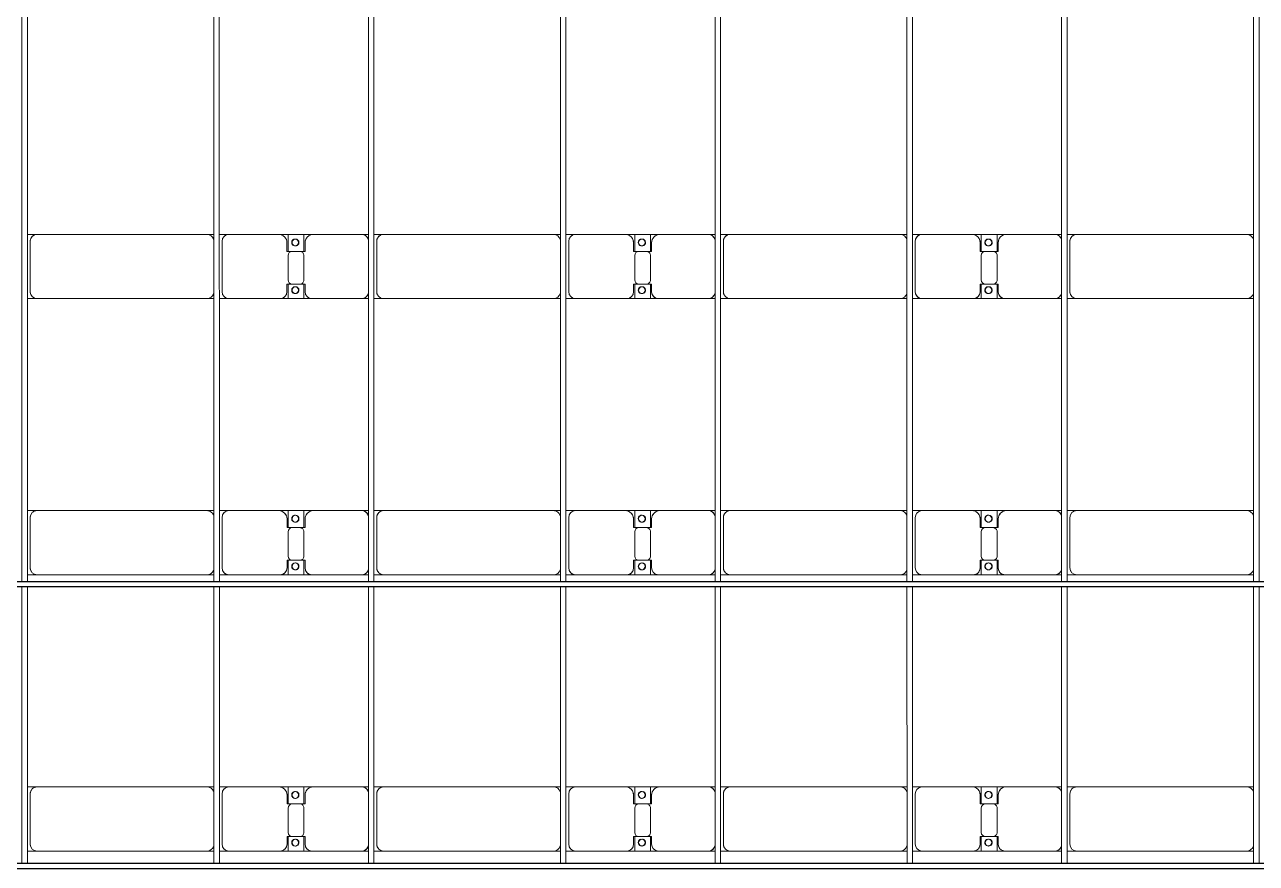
# Model space of a CAD drawing. Header units: millimetres. Extents: x -248177 to 167033, y 156986 to 268923.
# Drawn here: x -209023 to -200103, y 208419 to 214489 of the extents above; entities that cross this region are included whole.
import ezdxf

# ---------------------------------------------------------------- set-up
doc = ezdxf.new("R2010")
doc.units = ezdxf.units.MM
for name, color, linetype, lineweight in [('A-DETL-MBND', 5, 'Continuous', 9), ('A-GENM', 13, 'Continuous', 9), ('S-BEAM', 12, 'Continuous', 9)]:
    doc.layers.add(name, color=color, linetype=linetype, lineweight=lineweight)

# ---------------------------------------------------------------- blocks, each defined once
blk = doc.blocks.new('Dai phao do pin - DẢI PHAO ĐỠ PIN-V24-BỐ TRÍ KHUNG KẾT CẤU BÈ PIN 02')
at = {"layer": 'A-DETL-MBND', "color": 8}
for p, q in [((29429.7, 241.6), (29499.7, 241.6)), ((29429.7, 241.6), (29499.7, 241.6)), ((29449.7, 191.6), (29449.7, -173.4)), ((30730.3, 241.6), (29499.7, 241.6)), ((30730.3, 241.6), (30779.7, 241.6)), ((30730.3, 241.6), (30779.7, 241.6)), ((30819.7, 241.6), (30889.7, 241.6)), ((30819.7, 241.6), (30889.7, 241.6)), ((30839.7, 191.6), (30839.7, -173.4)), ((31249.7, 241.6), (30889.7, 241.6)), ((31249.7, 241.6), (31432.2, 241.6)), ((31432.2, 241.6), (31249.7, 241.6)), ((31309.7, 118.2), (31309.7, 181.6)), ((31317.8, 241.6), (31500.3, 241.6)), ((31317.8, 116.2), (31317.8, 241.6)), ((31500.3, 241.6), (31317.8, 241.6)), ((31432.2, 241.6), (31432.2, 116.2)), ((31440.3, 181.6), (31440.3, 118.2)), ((31850.3, 241.6), (31500.3, 241.6)), ((31850.3, 241.6), (31899.7, 241.6)), ((31850.3, 241.6), (31899.7, 241.6)), ((31939.7, 241.6), (32009.7, 241.6)), ((31939.7, 241.6), (32009.7, 241.6)), ((31959.7, 191.6), (31959.7, -173.4)), ((33240.3, 241.6), (32009.7, 241.6)), ((33240.3, 241.6), (33289.7, 241.6)), ((33240.3, 241.6), (33289.7, 241.6)), ((33329.7, 241.6), (33399.7, 241.6)), ((33329.7, 241.6), (33399.7, 241.6)), ((33349.7, 191.6), (33349.7, -173.4)), ((33759.7, 241.6), (33399.7, 241.6)), ((33759.7, 241.6), (33942.2, 241.6)), ((33942.2, 241.6), (33759.7, 241.6)), ((33819.7, 118.2), (33819.7, 181.6)), ((33827.8, 241.6), (34010.3, 241.6)), ((33827.8, 116.2), (33827.8, 241.6)), ((34010.3, 241.6), (33827.8, 241.6)), ((33942.2, 241.6), (33942.2, 116.2)), ((33950.3, 181.6), (33950.3, 118.2)), ((34360.3, 241.6), (34010.3, 241.6)), ((34360.3, 241.6), (34409.7, 241.6)), ((34360.3, 241.6), (34409.7, 241.6)), ((34449.7, 241.6), (34519.7, 241.6)), ((34449.7, 241.6), (34519.7, 241.6)), ((34469.7, 191.6), (34469.7, -173.4)), ((35750.3, 241.6), (34519.7, 241.6)), ((35750.3, 241.6), (35799.7, 241.6)), ((35750.3, 241.6), (35799.7, 241.6)), ((35839.7, 241.6), (35909.7, 241.6)), ((35839.7, 241.6), (35909.7, 241.6)), ((35859.7, 191.6), (35859.7, -173.4)), ((36269.7, 241.6), (35909.7, 241.6)), ((36269.7, 241.6), (36452.2, 241.6)), ((36452.2, 241.6), (36269.7, 241.6)), ((36329.7, 118.2), (36329.7, 181.6)), ((36337.8, 241.6), (36520.3, 241.6)), ((36337.8, 116.2), (36337.8, 241.6)), ((36520.3, 241.6), (36337.8, 241.6)), ((36452.2, 241.6), (36452.2, 116.2)), ((36460.3, 181.6), (36460.3, 118.2)), ((36870.3, 241.6), (36520.3, 241.6)), ((36870.3, 241.6), (36919.7, 241.6)), ((36870.3, 241.6), (36919.7, 241.6)), ((36959.7, 241.6), (37029.7, 241.6)), ((36959.7, 241.6), (37029.7, 241.6)), ((36979.7, 191.6), (36979.7, -173.4)), ((38260.3, 241.6), (37029.7, 241.6)), ((38260.3, 241.6), (38309.7, 241.6)), ((38260.3, 241.6), (38309.7, 241.6)), ((31402.2, 118.2), (31309.7, 118.2)), ((31440.3, 118.2), (31347.8, 118.2)), ((33912.2, 118.2), (33819.7, 118.2)), ((33950.3, 118.2), (33857.8, 118.2)), ((36422.2, 118.2), (36329.7, 118.2)), ((36460.3, 118.2), (36367.8, 118.2)), ((31317.8, 88.2), (31317.8, -88.2)), ((31432.2, -88.2), (31432.2, 88.2)), ((33827.8, 88.2), (33827.8, -88.2)), ((33942.2, -88.2), (33942.2, 88.2)), ((36337.8, 88.2), (36337.8, -88.2)), ((36452.2, -88.2), (36452.2, 88.2)), ((31309.7, -173.4), (31309.7, -118.2)), ((31309.7, -118.2), (31402.2, -118.2)), ((31317.8, -223.4), (31317.8, -116.2)), ((31347.8, -118.2), (31440.3, -118.2)), ((31432.2, -116.2), (31432.2, -223.4)), ((31440.3, -118.2), (31440.3, -173.4)), ((33819.7, -173.4), (33819.7, -118.2)), ((33819.7, -118.2), (33912.2, -118.2)), ((33827.8, -223.4), (33827.8, -116.2)), ((33857.8, -118.2), (33950.3, -118.2)), ((33942.2, -116.2), (33942.2, -223.4)), ((33950.3, -118.2), (33950.3, -173.4)), ((36329.7, -173.4), (36329.7, -118.2)), ((36329.7, -118.2), (36422.2, -118.2)), ((36337.8, -223.4), (36337.8, -116.2)), ((36367.8, -118.2), (36460.3, -118.2)), ((36452.2, -116.2), (36452.2, -223.4)), ((36460.3, -118.2), (36460.3, -173.4)), ((29499.7, -223.4), (29429.7, -223.4)), ((29499.7, -223.4), (29429.7, -223.4)), ((29499.7, -223.4), (30730.3, -223.4)), ((30779.7, -223.4), (30730.3, -223.4)), ((30779.7, -223.4), (30730.3, -223.4)), ((30889.7, -223.4), (30819.7, -223.4)), ((30889.7, -223.4), (30819.7, -223.4)), ((30889.7, -223.4), (31259.7, -223.4)), ((31432.2, -223.4), (31259.7, -223.4)), ((31259.7, -223.4), (31432.2, -223.4)), ((31490.3, -223.4), (31317.8, -223.4)), ((31317.8, -223.4), (31490.3, -223.4)), ((31490.3, -223.4), (31850.3, -223.4)), ((31899.7, -223.4), (31850.3, -223.4)), ((31899.7, -223.4), (31850.3, -223.4)), ((32009.7, -223.4), (31939.7, -223.4)), ((32009.7, -223.4), (31939.7, -223.4)), ((32009.7, -223.4), (33240.3, -223.4)), ((33289.7, -223.4), (33240.3, -223.4)), ((33289.7, -223.4), (33240.3, -223.4)), ((33399.7, -223.4), (33329.7, -223.4)), ((33399.7, -223.4), (33329.7, -223.4)), ((33399.7, -223.4), (33769.7, -223.4)), ((33942.2, -223.4), (33769.7, -223.4)), ((33769.7, -223.4), (33942.2, -223.4)), ((34000.3, -223.4), (33827.8, -223.4)), ((33827.8, -223.4), (34000.3, -223.4)), ((34000.3, -223.4), (34360.3, -223.4)), ((34409.7, -223.4), (34360.3, -223.4)), ((34409.7, -223.4), (34360.3, -223.4)), ((34519.7, -223.4), (34449.7, -223.4)), ((34519.7, -223.4), (34449.7, -223.4)), ((34519.7, -223.4), (35750.3, -223.4)), ((35799.7, -223.4), (35750.3, -223.4)), ((35799.7, -223.4), (35750.3, -223.4)), ((35909.7, -223.4), (35839.7, -223.4)), ((35909.7, -223.4), (35839.7, -223.4)), ((35909.7, -223.4), (36279.7, -223.4)), ((36452.2, -223.4), (36279.7, -223.4)), ((36279.7, -223.4), (36452.2, -223.4)), ((36510.3, -223.4), (36337.8, -223.4)), ((36337.8, -223.4), (36510.3, -223.4)), ((36510.3, -223.4), (36870.3, -223.4)), ((36919.7, -223.4), (36870.3, -223.4)), ((36919.7, -223.4), (36870.3, -223.4)), ((37029.7, -223.4), (36959.7, -223.4)), ((37029.7, -223.4), (36959.7, -223.4)), ((37029.7, -223.4), (38260.3, -223.4)), ((38309.7, -223.4), (38260.3, -223.4)), ((38309.7, -223.4), (38260.3, -223.4))]:
    blk.add_line(p, q, dxfattribs=at)
for centre, radius, start, end in [((29499.7, 191.6), 50, 90, 180), ((29499.7, 191.6), 50, 150, 180), ((29499.7, 191.6), 50, 105, 135), ((30730.3, 191.6), 50, 15, 90), ((30730.3, 191.6), 50, 60, 90), ((30730.3, 191.6), 50, 15, 30), ((30889.7, 191.6), 50, 90, 180), ((30889.7, 191.6), 50, 105, 180), ((31249.7, 181.6), 60, 0, 90), ((31249.7, 181.6), 60, 0, 60), ((31368.6, 183.2), 25, 360, 180), ((31368.6, 183.2), 25, 180, 360), ((31368.6, 183.2), 25, 360, 165), ((31371.4, 183.2), 25, 360, 180), ((31371.4, 183.2), 25, 90, 180), ((31371.4, 183.2), 25, 180, 0), ((31371.4, 183.2), 25, 180, 300), ((31368.6, 183.2), 25, 210, 360), ((31371.4, 183.2), 25, 15, 75), ((31500.3, 181.6), 60, 90, 180), ((31500.3, 181.6), 60, 120, 180), ((31850.3, 191.6), 50, 15, 90), ((31850.3, 191.6), 50, 15, 75), ((32009.7, 191.6), 50, 90, 180), ((32009.7, 191.6), 50, 150, 180), ((32009.7, 191.6), 50, 105, 135), ((33240.3, 191.6), 50, 15, 90), ((33240.3, 191.6), 50, 60, 90), ((33240.3, 191.6), 50, 15, 30), ((33399.7, 191.6), 50, 90, 180), ((33399.7, 191.6), 50, 105, 180), ((33759.7, 181.6), 60, 360, 90), ((33759.7, 181.6), 60, 360, 60), ((33878.6, 183.2), 25, 360, 180), ((33878.6, 183.2), 25, 180, 0), ((33878.6, 183.2), 25, 360, 165), ((33881.4, 183.2), 25, 0, 180), ((33881.4, 183.2), 25, 90, 180), ((33881.4, 183.2), 25, 180, 0), ((33881.4, 183.2), 25, 180, 300), ((33878.6, 183.2), 25, 210, 0), ((33881.4, 183.2), 25, 15, 75), ((34010.3, 181.6), 60, 90, 180), ((34010.3, 181.6), 60, 120, 180), ((34360.3, 191.6), 50, 15, 90), ((34360.3, 191.6), 50, 15, 75), ((34519.7, 191.6), 50, 90, 180), ((34519.7, 191.6), 50, 150, 180), ((34519.7, 191.6), 50, 105, 135), ((35750.3, 191.6), 50, 15, 90), ((35750.3, 191.6), 50, 60, 90), ((35750.3, 191.6), 50, 15, 30), ((35909.7, 191.6), 50, 90, 180), ((35909.7, 191.6), 50, 105, 180), ((36269.7, 181.6), 60, 360, 90), ((36269.7, 181.6), 60, 360, 60), ((36388.6, 183.2), 25, 0, 180), ((36388.6, 183.2), 25, 180, 0), ((36388.6, 183.2), 25, 0, 165), ((36391.4, 183.2), 25, 0, 180), ((36391.4, 183.2), 25, 90, 180), ((36391.4, 183.2), 25, 180, 0), ((36391.4, 183.2), 25, 180, 300), ((36388.6, 183.2), 25, 210, 0), ((36391.4, 183.2), 25, 15, 75), ((36520.3, 181.6), 60, 90, 180), ((36520.3, 181.6), 60, 120, 180), ((36870.3, 191.6), 50, 15, 90), ((36870.3, 191.6), 50, 15, 75), ((37029.7, 191.6), 50, 90, 180), ((37029.7, 191.6), 50, 150, 180), ((37029.7, 191.6), 50, 105, 135), ((38260.3, 191.6), 50, 15, 90), ((38260.3, 191.6), 50, 60, 90), ((38260.3, 191.6), 50, 15, 30), ((31347.8, 88.2), 30, 90, 180), ((31371.4, 183.2), 25, 330, 345), ((31402.2, 88.2), 30, 0, 90), ((33857.8, 88.2), 30, 90, 180), ((33881.4, 183.2), 25, 330, 345), ((33912.2, 88.2), 30, 0, 90), ((36367.8, 88.2), 30, 90, 180), ((36391.4, 183.2), 25, 330, 345), ((36422.2, 88.2), 30, 0, 90), ((31347.8, -88.2), 30, 180, 270), ((31402.2, -88.2), 30, 270, 0), ((33857.8, -88.2), 30, 180, 270), ((33912.2, -88.2), 30, 270, 0), ((36367.8, -88.2), 30, 180, 270), ((36422.2, -88.2), 30, 270, 0), ((29499.7, -173.4), 50, 180, 270), ((29499.7, -173.4), 50, 180, 210), ((30889.7, -173.4), 50, 180, 270), ((30889.7, -173.4), 50, 180, 255), ((31259.7, -173.4), 50, 270, 360), ((31259.7, -173.4), 50, 285, 360), ((31368.6, -161.8), 25, 360, 180), ((31368.6, -161.8), 25, 180, 360), ((31368.6, -161.8), 25, 105, 165), ((31368.6, -161.8), 25, 195, 360), ((31371.4, -161.8), 25, 0, 180), ((31371.4, -161.8), 25, 105, 180), ((31371.4, -161.8), 25, 180, 0), ((31371.4, -161.8), 25, 180, 270), ((31368.6, -161.8), 25, 360, 75), ((31371.4, -161.8), 25, 15, 75), ((31371.4, -161.8), 25, 285, 345), ((31490.3, -173.4), 50, 180, 270), ((31490.3, -173.4), 50, 180, 255), ((32009.7, -173.4), 50, 180, 270), ((32009.7, -173.4), 50, 180, 210), ((33399.7, -173.4), 50, 180, 270), ((33399.7, -173.4), 50, 180, 255), ((33769.7, -173.4), 50, 270, 360), ((33769.7, -173.4), 50, 285, 360), ((33878.6, -161.8), 25, 360, 180), ((33878.6, -161.8), 25, 180, 0), ((33878.6, -161.8), 25, 105, 165), ((33878.6, -161.8), 25, 195, 360), ((33881.4, -161.8), 25, 0, 180), ((33881.4, -161.8), 25, 105, 180), ((33881.4, -161.8), 25, 180, 0), ((33881.4, -161.8), 25, 180, 270), ((33878.6, -161.8), 25, 360, 75), ((33881.4, -161.8), 25, 15, 75), ((33881.4, -161.8), 25, 285, 345), ((34000.3, -173.4), 50, 180, 270), ((34000.3, -173.4), 50, 180, 255), ((34519.7, -173.4), 50, 180, 270), ((34519.7, -173.4), 50, 180, 210), ((35909.7, -173.4), 50, 180, 270), ((35909.7, -173.4), 50, 180, 255), ((36279.7, -173.4), 50, 270, 360), ((36279.7, -173.4), 50, 285, 360), ((36388.6, -161.8), 25, 360, 180), ((36388.6, -161.8), 25, 180, 0), ((36388.6, -161.8), 25, 105, 165), ((36388.6, -161.8), 25, 195, 0), ((36391.4, -161.8), 25, 0, 180), ((36391.4, -161.8), 25, 105, 180), ((36391.4, -161.8), 25, 180, 0), ((36391.4, -161.8), 25, 180, 270), ((36388.6, -161.8), 25, 360, 75), ((36391.4, -161.8), 25, 15, 75), ((36391.4, -161.8), 25, 285, 345), ((36510.3, -173.4), 50, 180, 270), ((36510.3, -173.4), 50, 180, 255), ((37029.7, -173.4), 50, 180, 270), ((37029.7, -173.4), 50, 180, 210), ((29499.7, -173.4), 50, 240, 270), ((30730.3, -173.4), 50, 270, 345), ((30730.3, -173.4), 50, 285, 300), ((30730.3, -173.4), 50, 330, 345), ((31850.3, -173.4), 50, 270, 345), ((31850.3, -173.4), 50, 285, 345), ((32009.7, -173.4), 50, 240, 270), ((33240.3, -173.4), 50, 270, 345), ((33240.3, -173.4), 50, 285, 300), ((33240.3, -173.4), 50, 330, 345), ((34360.3, -173.4), 50, 270, 345), ((34360.3, -173.4), 50, 285, 345), ((34519.7, -173.4), 50, 240, 270), ((35750.3, -173.4), 50, 270, 345), ((35750.3, -173.4), 50, 285, 300), ((35750.3, -173.4), 50, 330, 345), ((36870.3, -173.4), 50, 270, 345), ((36870.3, -173.4), 50, 285, 345), ((37029.7, -173.4), 50, 240, 270), ((38260.3, -173.4), 50, 270, 345), ((38260.3, -173.4), 50, 285, 300), ((38260.3, -173.4), 50, 330, 345)]:
    blk.add_arc(centre, radius, start, end, dxfattribs=at)
blk = doc.blocks.new('Dai phao do pin - DẢI PHAO ĐỠ PIN-V25-BỐ TRÍ KHUNG KẾT CẤU BÈ PIN 02')
at = {"layer": 'A-DETL-MBND', "color": 8}
for p, q in [((29429.7, 241.6), (29499.7, 241.6)), ((29429.7, 241.6), (29499.7, 241.6)), ((29449.7, 191.6), (29449.7, -173.4)), ((30730.3, 241.6), (29499.7, 241.6)), ((30730.3, 241.6), (30779.7, 241.6)), ((30730.3, 241.6), (30779.7, 241.6)), ((30819.7, 241.6), (30889.7, 241.6)), ((30819.7, 241.6), (30889.7, 241.6)), ((30839.7, 191.6), (30839.7, -173.4)), ((31249.7, 241.6), (30889.7, 241.6)), ((31249.7, 241.6), (31432.2, 241.6)), ((31432.2, 241.6), (31249.7, 241.6)), ((31309.7, 118.2), (31309.7, 181.6)), ((31317.8, 241.6), (31500.3, 241.6)), ((31317.8, 116.2), (31317.8, 241.6)), ((31500.3, 241.6), (31317.8, 241.6)), ((31432.2, 241.6), (31432.2, 116.2)), ((31440.3, 181.6), (31440.3, 118.2)), ((31850.3, 241.6), (31500.3, 241.6)), ((31850.3, 241.6), (31899.7, 241.6)), ((31850.3, 241.6), (31899.7, 241.6)), ((31939.7, 241.6), (32009.7, 241.6)), ((31939.7, 241.6), (32009.7, 241.6)), ((31959.7, 191.6), (31959.7, -173.4)), ((33240.3, 241.6), (32009.7, 241.6)), ((33240.3, 241.6), (33289.7, 241.6)), ((33240.3, 241.6), (33289.7, 241.6)), ((33329.7, 241.6), (33399.7, 241.6)), ((33329.7, 241.6), (33399.7, 241.6)), ((33349.7, 191.6), (33349.7, -173.4)), ((33759.7, 241.6), (33399.7, 241.6)), ((33759.7, 241.6), (33942.2, 241.6)), ((33942.2, 241.6), (33759.7, 241.6)), ((33819.7, 118.2), (33819.7, 181.6)), ((33827.8, 241.6), (34010.3, 241.6)), ((33827.8, 116.2), (33827.8, 241.6)), ((34010.3, 241.6), (33827.8, 241.6)), ((33942.2, 241.6), (33942.2, 116.2)), ((33950.3, 181.6), (33950.3, 118.2)), ((34360.3, 241.6), (34010.3, 241.6)), ((34360.3, 241.6), (34409.7, 241.6)), ((34360.3, 241.6), (34409.7, 241.6)), ((34449.7, 241.6), (34519.7, 241.6)), ((34449.7, 241.6), (34519.7, 241.6)), ((34469.7, 191.6), (34469.7, -173.4)), ((35750.3, 241.6), (34519.7, 241.6)), ((35750.3, 241.6), (35799.7, 241.6)), ((35750.3, 241.6), (35799.7, 241.6)), ((35839.7, 241.6), (35909.7, 241.6)), ((35839.7, 241.6), (35909.7, 241.6)), ((35859.7, 191.6), (35859.7, -173.4)), ((36269.7, 241.6), (35909.7, 241.6)), ((36269.7, 241.6), (36452.2, 241.6)), ((36452.2, 241.6), (36269.7, 241.6)), ((36329.7, 118.2), (36329.7, 181.6)), ((36337.8, 241.6), (36520.3, 241.6)), ((36337.8, 116.2), (36337.8, 241.6)), ((36520.3, 241.6), (36337.8, 241.6)), ((36452.2, 241.6), (36452.2, 116.2)), ((36460.3, 181.6), (36460.3, 118.2)), ((36870.3, 241.6), (36520.3, 241.6)), ((36870.3, 241.6), (36919.7, 241.6)), ((36870.3, 241.6), (36919.7, 241.6)), ((36959.7, 241.6), (37029.7, 241.6)), ((36959.7, 241.6), (37029.7, 241.6)), ((36979.7, 191.6), (36979.7, -173.4)), ((38260.3, 241.6), (37029.7, 241.6)), ((38260.3, 241.6), (38309.7, 241.6)), ((38260.3, 241.6), (38309.7, 241.6)), ((31402.2, 118.2), (31309.7, 118.2)), ((31440.3, 118.2), (31347.8, 118.2)), ((33912.2, 118.2), (33819.7, 118.2)), ((33950.3, 118.2), (33857.8, 118.2)), ((36422.2, 118.2), (36329.7, 118.2)), ((36460.3, 118.2), (36367.8, 118.2)), ((31317.8, 88.2), (31317.8, -88.2)), ((31432.2, -88.2), (31432.2, 88.2)), ((33827.8, 88.2), (33827.8, -88.2)), ((33942.2, -88.2), (33942.2, 88.2)), ((36337.8, 88.2), (36337.8, -88.2)), ((36452.2, -88.2), (36452.2, 88.2)), ((31309.7, -173.4), (31309.7, -118.2)), ((31309.7, -118.2), (31402.2, -118.2)), ((31317.8, -223.4), (31317.8, -116.2)), ((31347.8, -118.2), (31440.3, -118.2)), ((31432.2, -116.2), (31432.2, -223.4)), ((31440.3, -118.2), (31440.3, -173.4)), ((33819.7, -173.4), (33819.7, -118.2)), ((33819.7, -118.2), (33912.2, -118.2)), ((33827.8, -223.4), (33827.8, -116.2)), ((33857.8, -118.2), (33950.3, -118.2)), ((33942.2, -116.2), (33942.2, -223.4)), ((33950.3, -118.2), (33950.3, -173.4)), ((36329.7, -173.4), (36329.7, -118.2)), ((36329.7, -118.2), (36422.2, -118.2)), ((36337.8, -223.4), (36337.8, -116.2)), ((36367.8, -118.2), (36460.3, -118.2)), ((36452.2, -116.2), (36452.2, -223.4)), ((36460.3, -118.2), (36460.3, -173.4)), ((29499.7, -223.4), (29429.7, -223.4)), ((29499.7, -223.4), (29429.7, -223.4)), ((29499.7, -223.4), (30730.3, -223.4)), ((30779.7, -223.4), (30730.3, -223.4)), ((30779.7, -223.4), (30730.3, -223.4)), ((30889.7, -223.4), (30819.7, -223.4)), ((30889.7, -223.4), (30819.7, -223.4)), ((30889.7, -223.4), (31259.7, -223.4)), ((31432.2, -223.4), (31259.7, -223.4)), ((31259.7, -223.4), (31432.2, -223.4)), ((31490.3, -223.4), (31317.8, -223.4)), ((31317.8, -223.4), (31490.3, -223.4)), ((31490.3, -223.4), (31850.3, -223.4)), ((31899.7, -223.4), (31850.3, -223.4)), ((31899.7, -223.4), (31850.3, -223.4)), ((32009.7, -223.4), (31939.7, -223.4)), ((32009.7, -223.4), (31939.7, -223.4)), ((32009.7, -223.4), (33240.3, -223.4)), ((33289.7, -223.4), (33240.3, -223.4)), ((33289.7, -223.4), (33240.3, -223.4)), ((33399.7, -223.4), (33329.7, -223.4)), ((33399.7, -223.4), (33329.7, -223.4)), ((33399.7, -223.4), (33769.7, -223.4)), ((33942.2, -223.4), (33769.7, -223.4)), ((33769.7, -223.4), (33942.2, -223.4)), ((34000.3, -223.4), (33827.8, -223.4)), ((33827.8, -223.4), (34000.3, -223.4)), ((34000.3, -223.4), (34360.3, -223.4)), ((34409.7, -223.4), (34360.3, -223.4)), ((34409.7, -223.4), (34360.3, -223.4)), ((34519.7, -223.4), (34449.7, -223.4)), ((34519.7, -223.4), (34449.7, -223.4)), ((34519.7, -223.4), (35750.3, -223.4)), ((35799.7, -223.4), (35750.3, -223.4)), ((35799.7, -223.4), (35750.3, -223.4)), ((35909.7, -223.4), (35839.7, -223.4)), ((35909.7, -223.4), (35839.7, -223.4)), ((35909.7, -223.4), (36279.7, -223.4)), ((36452.2, -223.4), (36279.7, -223.4)), ((36279.7, -223.4), (36452.2, -223.4)), ((36510.3, -223.4), (36337.8, -223.4)), ((36337.8, -223.4), (36510.3, -223.4)), ((36510.3, -223.4), (36870.3, -223.4)), ((36919.7, -223.4), (36870.3, -223.4)), ((36919.7, -223.4), (36870.3, -223.4)), ((37029.7, -223.4), (36959.7, -223.4)), ((37029.7, -223.4), (36959.7, -223.4)), ((37029.7, -223.4), (38260.3, -223.4)), ((38309.7, -223.4), (38260.3, -223.4)), ((38309.7, -223.4), (38260.3, -223.4))]:
    blk.add_line(p, q, dxfattribs=at)
for centre, radius, start, end in [((29499.7, 191.6), 50, 90, 180), ((29499.7, 191.6), 50, 150, 180), ((29499.7, 191.6), 50, 105, 135), ((30730.3, 191.6), 50, 15, 90), ((30730.3, 191.6), 50, 60, 90), ((30730.3, 191.6), 50, 15, 30), ((30889.7, 191.6), 50, 90, 180), ((30889.7, 191.6), 50, 105, 180), ((31249.7, 181.6), 60, 0, 90), ((31249.7, 181.6), 60, 0, 60), ((31368.6, 183.2), 25, 360, 180), ((31368.6, 183.2), 25, 180, 360), ((31368.6, 183.2), 25, 360, 165), ((31371.4, 183.2), 25, 360, 180), ((31371.4, 183.2), 25, 90, 180), ((31371.4, 183.2), 25, 180, 0), ((31371.4, 183.2), 25, 180, 300), ((31368.6, 183.2), 25, 210, 360), ((31371.4, 183.2), 25, 15, 75), ((31500.3, 181.6), 60, 90, 180), ((31500.3, 181.6), 60, 120, 180), ((31850.3, 191.6), 50, 15, 90), ((31850.3, 191.6), 50, 15, 75), ((32009.7, 191.6), 50, 90, 180), ((32009.7, 191.6), 50, 150, 180), ((32009.7, 191.6), 50, 105, 135), ((33240.3, 191.6), 50, 15, 90), ((33240.3, 191.6), 50, 60, 90), ((33240.3, 191.6), 50, 15, 30), ((33399.7, 191.6), 50, 90, 180), ((33399.7, 191.6), 50, 105, 180), ((33759.7, 181.6), 60, 360, 90), ((33759.7, 181.6), 60, 360, 60), ((33878.6, 183.2), 25, 360, 180), ((33878.6, 183.2), 25, 180, 0), ((33878.6, 183.2), 25, 360, 165), ((33881.4, 183.2), 25, 0, 180), ((33881.4, 183.2), 25, 90, 180), ((33881.4, 183.2), 25, 180, 0), ((33881.4, 183.2), 25, 180, 300), ((33878.6, 183.2), 25, 210, 0), ((33881.4, 183.2), 25, 15, 75), ((34010.3, 181.6), 60, 90, 180), ((34010.3, 181.6), 60, 120, 180), ((34360.3, 191.6), 50, 15, 90), ((34360.3, 191.6), 50, 15, 75), ((34519.7, 191.6), 50, 90, 180), ((34519.7, 191.6), 50, 150, 180), ((34519.7, 191.6), 50, 105, 135), ((35750.3, 191.6), 50, 15, 90), ((35750.3, 191.6), 50, 60, 90), ((35750.3, 191.6), 50, 15, 30), ((35909.7, 191.6), 50, 90, 180), ((35909.7, 191.6), 50, 105, 180), ((36269.7, 181.6), 60, 360, 90), ((36269.7, 181.6), 60, 360, 60), ((36388.6, 183.2), 25, 0, 180), ((36388.6, 183.2), 25, 180, 0), ((36388.6, 183.2), 25, 0, 165), ((36391.4, 183.2), 25, 0, 180), ((36391.4, 183.2), 25, 90, 180), ((36391.4, 183.2), 25, 180, 0), ((36391.4, 183.2), 25, 180, 300), ((36388.6, 183.2), 25, 210, 0), ((36391.4, 183.2), 25, 15, 75), ((36520.3, 181.6), 60, 90, 180), ((36520.3, 181.6), 60, 120, 180), ((36870.3, 191.6), 50, 15, 90), ((36870.3, 191.6), 50, 15, 75), ((37029.7, 191.6), 50, 90, 180), ((37029.7, 191.6), 50, 150, 180), ((37029.7, 191.6), 50, 105, 135), ((38260.3, 191.6), 50, 15, 90), ((38260.3, 191.6), 50, 60, 90), ((38260.3, 191.6), 50, 15, 30), ((31347.8, 88.2), 30, 90, 180), ((31371.4, 183.2), 25, 330, 345), ((31402.2, 88.2), 30, 0, 90), ((33857.8, 88.2), 30, 90, 180), ((33881.4, 183.2), 25, 330, 345), ((33912.2, 88.2), 30, 0, 90), ((36367.8, 88.2), 30, 90, 180), ((36391.4, 183.2), 25, 330, 345), ((36422.2, 88.2), 30, 0, 90), ((31347.8, -88.2), 30, 180, 270), ((31402.2, -88.2), 30, 270, 0), ((33857.8, -88.2), 30, 180, 270), ((33912.2, -88.2), 30, 270, 0), ((36367.8, -88.2), 30, 180, 270), ((36422.2, -88.2), 30, 270, 0), ((29499.7, -173.4), 50, 180, 270), ((29499.7, -173.4), 50, 180, 210), ((30889.7, -173.4), 50, 180, 270), ((30889.7, -173.4), 50, 180, 255), ((31259.7, -173.4), 50, 270, 360), ((31259.7, -173.4), 50, 285, 360), ((31368.6, -161.8), 25, 360, 180), ((31368.6, -161.8), 25, 180, 360), ((31368.6, -161.8), 25, 105, 165), ((31368.6, -161.8), 25, 195, 360), ((31371.4, -161.8), 25, 0, 180), ((31371.4, -161.8), 25, 105, 180), ((31371.4, -161.8), 25, 180, 0), ((31371.4, -161.8), 25, 180, 270), ((31368.6, -161.8), 25, 360, 75), ((31371.4, -161.8), 25, 15, 75), ((31371.4, -161.8), 25, 285, 345), ((31490.3, -173.4), 50, 180, 270), ((31490.3, -173.4), 50, 180, 255), ((32009.7, -173.4), 50, 180, 270), ((32009.7, -173.4), 50, 180, 210), ((33399.7, -173.4), 50, 180, 270), ((33399.7, -173.4), 50, 180, 255), ((33769.7, -173.4), 50, 270, 360), ((33769.7, -173.4), 50, 285, 360), ((33878.6, -161.8), 25, 360, 180), ((33878.6, -161.8), 25, 180, 0), ((33878.6, -161.8), 25, 105, 165), ((33878.6, -161.8), 25, 195, 360), ((33881.4, -161.8), 25, 0, 180), ((33881.4, -161.8), 25, 105, 180), ((33881.4, -161.8), 25, 180, 0), ((33881.4, -161.8), 25, 180, 270), ((33878.6, -161.8), 25, 360, 75), ((33881.4, -161.8), 25, 15, 75), ((33881.4, -161.8), 25, 285, 345), ((34000.3, -173.4), 50, 180, 270), ((34000.3, -173.4), 50, 180, 255), ((34519.7, -173.4), 50, 180, 270), ((34519.7, -173.4), 50, 180, 210), ((35909.7, -173.4), 50, 180, 270), ((35909.7, -173.4), 50, 180, 255), ((36279.7, -173.4), 50, 270, 360), ((36279.7, -173.4), 50, 285, 360), ((36388.6, -161.8), 25, 360, 180), ((36388.6, -161.8), 25, 180, 0), ((36388.6, -161.8), 25, 105, 165), ((36388.6, -161.8), 25, 195, 0), ((36391.4, -161.8), 25, 0, 180), ((36391.4, -161.8), 25, 105, 180), ((36391.4, -161.8), 25, 180, 0), ((36391.4, -161.8), 25, 180, 270), ((36388.6, -161.8), 25, 360, 75), ((36391.4, -161.8), 25, 15, 75), ((36391.4, -161.8), 25, 285, 345), ((36510.3, -173.4), 50, 180, 270), ((36510.3, -173.4), 50, 180, 255), ((37029.7, -173.4), 50, 180, 270), ((37029.7, -173.4), 50, 180, 210), ((29499.7, -173.4), 50, 240, 270), ((30730.3, -173.4), 50, 270, 345), ((30730.3, -173.4), 50, 285, 300), ((30730.3, -173.4), 50, 330, 345), ((31850.3, -173.4), 50, 270, 345), ((31850.3, -173.4), 50, 285, 345), ((32009.7, -173.4), 50, 240, 270), ((33240.3, -173.4), 50, 270, 345), ((33240.3, -173.4), 50, 285, 300), ((33240.3, -173.4), 50, 330, 345), ((34360.3, -173.4), 50, 270, 345), ((34360.3, -173.4), 50, 285, 345), ((34519.7, -173.4), 50, 240, 270), ((35750.3, -173.4), 50, 270, 345), ((35750.3, -173.4), 50, 285, 300), ((35750.3, -173.4), 50, 330, 345), ((36870.3, -173.4), 50, 270, 345), ((36870.3, -173.4), 50, 285, 345), ((37029.7, -173.4), 50, 240, 270), ((38260.3, -173.4), 50, 270, 345), ((38260.3, -173.4), 50, 285, 300), ((38260.3, -173.4), 50, 330, 345)]:
    blk.add_arc(centre, radius, start, end, dxfattribs=at)
blk = doc.blocks.new('Dai phao do pin - DẢI PHAO ĐỠ PIN-V26-BỐ TRÍ KHUNG KẾT CẤU BÈ PIN 02')
at = {"layer": 'A-DETL-MBND', "color": 8}
for p, q in [((29429.7, 241.6), (29499.7, 241.6)), ((29429.7, 241.6), (29499.7, 241.6)), ((29449.7, 191.6), (29449.7, -173.4)), ((30730.3, 241.6), (29499.7, 241.6)), ((30730.3, 241.6), (30779.7, 241.6)), ((30730.3, 241.6), (30779.7, 241.6)), ((30819.7, 241.6), (30889.7, 241.6)), ((30819.7, 241.6), (30889.7, 241.6)), ((30839.7, 191.6), (30839.7, -173.4)), ((31249.7, 241.6), (30889.7, 241.6)), ((31249.7, 241.6), (31432.2, 241.6)), ((31432.2, 241.6), (31249.7, 241.6)), ((31309.7, 118.2), (31309.7, 181.6)), ((31317.8, 241.6), (31500.3, 241.6)), ((31317.8, 116.2), (31317.8, 241.6)), ((31500.3, 241.6), (31317.8, 241.6)), ((31432.2, 241.6), (31432.2, 116.2)), ((31440.3, 181.6), (31440.3, 118.2)), ((31850.3, 241.6), (31500.3, 241.6)), ((31850.3, 241.6), (31899.7, 241.6)), ((31850.3, 241.6), (31899.7, 241.6)), ((31939.7, 241.6), (32009.7, 241.6)), ((31939.7, 241.6), (32009.7, 241.6)), ((31959.7, 191.6), (31959.7, -173.4)), ((33240.3, 241.6), (32009.7, 241.6)), ((33240.3, 241.6), (33289.7, 241.6)), ((33240.3, 241.6), (33289.7, 241.6)), ((33329.7, 241.6), (33399.7, 241.6)), ((33329.7, 241.6), (33399.7, 241.6)), ((33349.7, 191.6), (33349.7, -173.4)), ((33759.7, 241.6), (33399.7, 241.6)), ((33759.7, 241.6), (33942.2, 241.6)), ((33942.2, 241.6), (33759.7, 241.6)), ((33819.7, 118.2), (33819.7, 181.6)), ((33827.8, 241.6), (34010.3, 241.6)), ((33827.8, 116.2), (33827.8, 241.6)), ((34010.3, 241.6), (33827.8, 241.6)), ((33942.2, 241.6), (33942.2, 116.2)), ((33950.3, 181.6), (33950.3, 118.2)), ((34360.3, 241.6), (34010.3, 241.6)), ((34360.3, 241.6), (34409.7, 241.6)), ((34360.3, 241.6), (34409.7, 241.6)), ((34449.7, 241.6), (34519.7, 241.6)), ((34449.7, 241.6), (34519.7, 241.6)), ((34469.7, 191.6), (34469.7, -173.4)), ((35750.3, 241.6), (34519.7, 241.6)), ((35750.3, 241.6), (35799.7, 241.6)), ((35750.3, 241.6), (35799.7, 241.6)), ((35839.7, 241.6), (35909.7, 241.6)), ((35839.7, 241.6), (35909.7, 241.6)), ((35859.7, 191.6), (35859.7, -173.4)), ((36269.7, 241.6), (35909.7, 241.6)), ((36269.7, 241.6), (36452.2, 241.6)), ((36452.2, 241.6), (36269.7, 241.6)), ((36329.7, 118.2), (36329.7, 181.6)), ((36337.8, 241.6), (36520.3, 241.6)), ((36337.8, 116.2), (36337.8, 241.6)), ((36520.3, 241.6), (36337.8, 241.6)), ((36452.2, 241.6), (36452.2, 116.2)), ((36460.3, 181.6), (36460.3, 118.2)), ((36870.3, 241.6), (36520.3, 241.6)), ((36870.3, 241.6), (36919.7, 241.6)), ((36870.3, 241.6), (36919.7, 241.6)), ((36959.7, 241.6), (37029.7, 241.6)), ((36959.7, 241.6), (37029.7, 241.6)), ((36979.7, 191.6), (36979.7, -173.4)), ((38260.3, 241.6), (37029.7, 241.6)), ((38260.3, 241.6), (38309.7, 241.6)), ((38260.3, 241.6), (38309.7, 241.6)), ((31402.2, 118.2), (31309.7, 118.2)), ((31440.3, 118.2), (31347.8, 118.2)), ((33912.2, 118.2), (33819.7, 118.2)), ((33950.3, 118.2), (33857.8, 118.2)), ((36422.2, 118.2), (36329.7, 118.2)), ((36460.3, 118.2), (36367.8, 118.2)), ((31317.8, 88.2), (31317.8, -88.2)), ((31432.2, -88.2), (31432.2, 88.2)), ((33827.8, 88.2), (33827.8, -88.2)), ((33942.2, -88.2), (33942.2, 88.2)), ((36337.8, 88.2), (36337.8, -88.2)), ((36452.2, -88.2), (36452.2, 88.2)), ((31309.7, -173.4), (31309.7, -118.2)), ((31309.7, -118.2), (31402.2, -118.2)), ((31317.8, -223.4), (31317.8, -116.2)), ((31347.8, -118.2), (31440.3, -118.2)), ((31432.2, -116.2), (31432.2, -223.4)), ((31440.3, -118.2), (31440.3, -173.4)), ((33819.7, -173.4), (33819.7, -118.2)), ((33819.7, -118.2), (33912.2, -118.2)), ((33827.8, -223.4), (33827.8, -116.2)), ((33857.8, -118.2), (33950.3, -118.2)), ((33942.2, -116.2), (33942.2, -223.4)), ((33950.3, -118.2), (33950.3, -173.4)), ((36329.7, -173.4), (36329.7, -118.2)), ((36329.7, -118.2), (36422.2, -118.2)), ((36337.8, -223.4), (36337.8, -116.2)), ((36367.8, -118.2), (36460.3, -118.2)), ((36452.2, -116.2), (36452.2, -223.4)), ((36460.3, -118.2), (36460.3, -173.4)), ((29499.7, -223.4), (29429.7, -223.4)), ((29499.7, -223.4), (29429.7, -223.4)), ((29499.7, -223.4), (30730.3, -223.4)), ((30779.7, -223.4), (30730.3, -223.4)), ((30779.7, -223.4), (30730.3, -223.4)), ((30889.7, -223.4), (30819.7, -223.4)), ((30889.7, -223.4), (30819.7, -223.4)), ((30889.7, -223.4), (31259.7, -223.4)), ((31432.2, -223.4), (31259.7, -223.4)), ((31259.7, -223.4), (31432.2, -223.4)), ((31490.3, -223.4), (31317.8, -223.4)), ((31317.8, -223.4), (31490.3, -223.4)), ((31490.3, -223.4), (31850.3, -223.4)), ((31899.7, -223.4), (31850.3, -223.4)), ((31899.7, -223.4), (31850.3, -223.4)), ((32009.7, -223.4), (31939.7, -223.4)), ((32009.7, -223.4), (31939.7, -223.4)), ((32009.7, -223.4), (33240.3, -223.4)), ((33289.7, -223.4), (33240.3, -223.4)), ((33289.7, -223.4), (33240.3, -223.4)), ((33399.7, -223.4), (33329.7, -223.4)), ((33399.7, -223.4), (33329.7, -223.4)), ((33399.7, -223.4), (33769.7, -223.4)), ((33942.2, -223.4), (33769.7, -223.4)), ((33769.7, -223.4), (33942.2, -223.4)), ((34000.3, -223.4), (33827.8, -223.4)), ((33827.8, -223.4), (34000.3, -223.4)), ((34000.3, -223.4), (34360.3, -223.4)), ((34409.7, -223.4), (34360.3, -223.4)), ((34409.7, -223.4), (34360.3, -223.4)), ((34519.7, -223.4), (34449.7, -223.4)), ((34519.7, -223.4), (34449.7, -223.4)), ((34519.7, -223.4), (35750.3, -223.4)), ((35799.7, -223.4), (35750.3, -223.4)), ((35799.7, -223.4), (35750.3, -223.4)), ((35909.7, -223.4), (35839.7, -223.4)), ((35909.7, -223.4), (35839.7, -223.4)), ((35909.7, -223.4), (36279.7, -223.4)), ((36452.2, -223.4), (36279.7, -223.4)), ((36279.7, -223.4), (36452.2, -223.4)), ((36510.3, -223.4), (36337.8, -223.4)), ((36337.8, -223.4), (36510.3, -223.4)), ((36510.3, -223.4), (36870.3, -223.4)), ((36919.7, -223.4), (36870.3, -223.4)), ((36919.7, -223.4), (36870.3, -223.4)), ((37029.7, -223.4), (36959.7, -223.4)), ((37029.7, -223.4), (36959.7, -223.4)), ((37029.7, -223.4), (38260.3, -223.4)), ((38309.7, -223.4), (38260.3, -223.4)), ((38309.7, -223.4), (38260.3, -223.4))]:
    blk.add_line(p, q, dxfattribs=at)
for centre, radius, start, end in [((29499.7, 191.6), 50, 90, 180), ((29499.7, 191.6), 50, 150, 180), ((29499.7, 191.6), 50, 105, 137.3953), ((30730.3, 191.6), 50, 15, 90), ((30730.3, 191.6), 50, 60, 90), ((30730.3, 191.6), 50, 15, 30), ((30889.7, 191.6), 50, 90, 180), ((30889.7, 191.6), 50, 105, 180), ((31249.7, 181.6), 60, 0, 90), ((31249.7, 181.6), 60, 0, 60), ((31368.6, 183.2), 25, 360, 180), ((31368.6, 183.2), 25, 180, 360), ((31368.6, 183.2), 25, 360, 165), ((31371.4, 183.2), 25, 360, 180), ((31371.4, 183.2), 25, 90, 180), ((31371.4, 183.2), 25, 180, 0), ((31371.4, 183.2), 25, 180, 300), ((31368.6, 183.2), 25, 210, 360), ((31371.4, 183.2), 25, 15, 75), ((31500.3, 181.6), 60, 90, 180), ((31500.3, 181.6), 60, 120, 180), ((31850.3, 191.6), 50, 15, 90), ((31850.3, 191.6), 50, 15, 75), ((32009.7, 191.6), 50, 90, 180), ((32009.7, 191.6), 50, 150, 180), ((32009.7, 191.6), 50, 105, 137.44343), ((33240.3, 191.6), 50, 15, 90), ((33240.3, 191.6), 50, 60, 90), ((33240.3, 191.6), 50, 15, 30), ((33399.7, 191.6), 50, 90, 180), ((33399.7, 191.6), 50, 105, 180), ((33759.7, 181.6), 60, 360, 90), ((33759.7, 181.6), 60, 360, 60), ((33878.6, 183.2), 25, 360, 180), ((33878.6, 183.2), 25, 180, 0), ((33878.6, 183.2), 25, 360, 165), ((33881.4, 183.2), 25, 0, 180), ((33881.4, 183.2), 25, 90, 180), ((33881.4, 183.2), 25, 180, 0), ((33881.4, 183.2), 25, 180, 300), ((33878.6, 183.2), 25, 210, 0), ((33881.4, 183.2), 25, 15, 75), ((34010.3, 181.6), 60, 90, 180), ((34010.3, 181.6), 60, 120, 180), ((34360.3, 191.6), 50, 15, 90), ((34360.3, 191.6), 50, 15, 75), ((34519.7, 191.6), 50, 90, 180), ((34519.7, 191.6), 50, 150, 180), ((34519.7, 191.6), 50, 105, 137.49157), ((35750.3, 191.6), 50, 15, 90), ((35750.3, 191.6), 50, 60, 90), ((35750.3, 191.6), 50, 15, 30), ((35909.7, 191.6), 50, 90, 180), ((35909.7, 191.6), 50, 105, 180), ((36269.7, 181.6), 60, 360, 90), ((36269.7, 181.6), 60, 360, 60), ((36388.6, 183.2), 25, 0, 180), ((36388.6, 183.2), 25, 180, 0), ((36388.6, 183.2), 25, 0, 165), ((36391.4, 183.2), 25, 0, 180), ((36391.4, 183.2), 25, 90, 180), ((36391.4, 183.2), 25, 180, 0), ((36391.4, 183.2), 25, 180, 300), ((36388.6, 183.2), 25, 210, 0), ((36391.4, 183.2), 25, 15, 75), ((36520.3, 181.6), 60, 90, 180), ((36520.3, 181.6), 60, 120, 180), ((36870.3, 191.6), 50, 15, 90), ((36870.3, 191.6), 50, 15, 75), ((37029.7, 191.6), 50, 90, 180), ((37029.7, 191.6), 50, 150, 180), ((37029.7, 191.6), 50, 105, 137.53971), ((38260.3, 191.6), 50, 15, 90), ((38260.3, 191.6), 50, 60, 90), ((38260.3, 191.6), 50, 15, 30), ((31347.8, 88.2), 30, 90, 180), ((31371.4, 183.2), 25, 330, 345), ((31402.2, 88.2), 30, 0, 90), ((33857.8, 88.2), 30, 90, 180), ((33881.4, 183.2), 25, 330, 345), ((33912.2, 88.2), 30, 0, 90), ((36367.8, 88.2), 30, 90, 180), ((36391.4, 183.2), 25, 330, 345), ((36422.2, 88.2), 30, 0, 90), ((31347.8, -88.2), 30, 180, 270), ((31402.2, -88.2), 30, 270, 0), ((33857.8, -88.2), 30, 180, 270), ((33912.2, -88.2), 30, 270, 0), ((36367.8, -88.2), 30, 180, 270), ((36422.2, -88.2), 30, 270, 0), ((29499.7, -173.4), 50, 180, 270), ((29499.7, -173.4), 50, 180, 210), ((30889.7, -173.4), 50, 180, 270), ((30889.7, -173.4), 50, 180, 255), ((31259.7, -173.4), 50, 270, 360), ((31259.7, -173.4), 50, 285, 360), ((31368.6, -161.8), 25, 360, 180), ((31368.6, -161.8), 25, 180, 360), ((31368.6, -161.8), 25, 105, 165), ((31368.6, -161.8), 25, 195, 360), ((31371.4, -161.8), 25, 0, 180), ((31371.4, -161.8), 25, 105, 180), ((31371.4, -161.8), 25, 180, 0), ((31371.4, -161.8), 25, 180, 270), ((31368.6, -161.8), 25, 360, 75), ((31371.4, -161.8), 25, 15, 75), ((31371.4, -161.8), 25, 285, 345), ((31490.3, -173.4), 50, 180, 270), ((31490.3, -173.4), 50, 180, 255), ((32009.7, -173.4), 50, 180, 270), ((32009.7, -173.4), 50, 180, 210), ((33399.7, -173.4), 50, 180, 270), ((33399.7, -173.4), 50, 180, 255), ((33769.7, -173.4), 50, 270, 360), ((33769.7, -173.4), 50, 285, 360), ((33878.6, -161.8), 25, 360, 180), ((33878.6, -161.8), 25, 180, 0), ((33878.6, -161.8), 25, 105, 165), ((33878.6, -161.8), 25, 195, 360), ((33881.4, -161.8), 25, 0, 180), ((33881.4, -161.8), 25, 105, 180), ((33881.4, -161.8), 25, 180, 0), ((33881.4, -161.8), 25, 180, 270), ((33878.6, -161.8), 25, 360, 75), ((33881.4, -161.8), 25, 15, 75), ((33881.4, -161.8), 25, 285, 345), ((34000.3, -173.4), 50, 180, 270), ((34000.3, -173.4), 50, 180, 255), ((34519.7, -173.4), 50, 180, 270), ((34519.7, -173.4), 50, 180, 210), ((35909.7, -173.4), 50, 180, 270), ((35909.7, -173.4), 50, 180, 255), ((36279.7, -173.4), 50, 270, 360), ((36279.7, -173.4), 50, 285, 360), ((36388.6, -161.8), 25, 360, 180), ((36388.6, -161.8), 25, 180, 0), ((36388.6, -161.8), 25, 105, 165), ((36388.6, -161.8), 25, 195, 0), ((36391.4, -161.8), 25, 0, 180), ((36391.4, -161.8), 25, 105, 180), ((36391.4, -161.8), 25, 180, 0), ((36391.4, -161.8), 25, 180, 270), ((36388.6, -161.8), 25, 360, 75), ((36391.4, -161.8), 25, 15, 75), ((36391.4, -161.8), 25, 285, 345), ((36510.3, -173.4), 50, 180, 270), ((36510.3, -173.4), 50, 180, 255), ((37029.7, -173.4), 50, 180, 270), ((37029.7, -173.4), 50, 180, 210), ((29499.7, -173.4), 50, 240, 270), ((30730.3, -173.4), 50, 270, 345), ((30730.3, -173.4), 50, 285, 300), ((30730.3, -173.4), 50, 330, 345), ((31850.3, -173.4), 50, 270, 345), ((31850.3, -173.4), 50, 285, 345), ((32009.7, -173.4), 50, 240, 270), ((33240.3, -173.4), 50, 270, 345), ((33240.3, -173.4), 50, 285, 300), ((33240.3, -173.4), 50, 330, 345), ((34360.3, -173.4), 50, 270, 345), ((34360.3, -173.4), 50, 285, 345), ((34519.7, -173.4), 50, 240, 270), ((35750.3, -173.4), 50, 270, 345), ((35750.3, -173.4), 50, 285, 300), ((35750.3, -173.4), 50, 330, 345), ((36870.3, -173.4), 50, 270, 345), ((36870.3, -173.4), 50, 285, 345), ((37029.7, -173.4), 50, 240, 270), ((38260.3, -173.4), 50, 270, 345), ((38260.3, -173.4), 50, 285, 300), ((38260.3, -173.4), 50, 330, 345)]:
    blk.add_arc(centre, radius, start, end, dxfattribs=at)
blk = doc.blocks.new('Dầm C52 - Dầm C52-V97-BỐ TRÍ KHUNG KẾT CẤU BÈ PIN 02')
at = {"layer": 'S-BEAM', "color": 1}
for p, q in [((-12232.9, 20), (-10232.9, 20)), ((-10192.9, 20), (-4232.9, 20)), ((-10232.9, -20), (-12232.9, -20)), ((-4232.9, -20), (-10192.9, -20))]:
    blk.add_line(p, q, dxfattribs=at)
blk = doc.blocks.new('Dầm C52 - Dầm C52-24593-BỐ TRÍ KHUNG KẾT CẤU BÈ PIN 02')
at = {"layer": 'S-BEAM', "color": 1}
for p, q in [((-4178.2, 20), (-2178.2, 20)), ((-2138.2, 20), (3821.8, 20)), ((-2178.2, -20), (-4178.2, -20)), ((3821.8, -20), (-2138.2, -20))]:
    blk.add_line(p, q, dxfattribs=at)
blk = doc.blocks.new('Dầm C52 - Hộp 40x60-16517-BỐ TRÍ KHUNG KẾT CẤU BÈ PIN 02')
at = {"layer": 'S-BEAM', "color": 3, "lineweight": 25}
for p, q in [((-109999.4, 20), (109999.4, 20)), ((109999.4, -20), (-109999.4, -20))]:
    blk.add_line(p, q, dxfattribs=at)
blk = doc.blocks.new('HOBANMONG_BEPIN 2_rvt-1-BỐ TRÍ KHUNG KẾT CẤU BÈ PIN 02')
at = {"layer": 'A-GENM', "lineweight": 9, "rotation": 0.0007586094741477002}
for name, p in [('Dai phao do pin - DẢI PHAO ĐỠ PIN-V26-BỐ TRÍ KHUNG KẾT CẤU BÈ PIN 02', (-238432.6, 212729.1)), ('Dai phao do pin - DẢI PHAO ĐỠ PIN-V25-BỐ TRÍ KHUNG KẾT CẤU BÈ PIN 02', (-238432.5, 210730)), ('Dai phao do pin - DẢI PHAO ĐỠ PIN-V24-BỐ TRÍ KHUNG KẾT CẤU BÈ PIN 02', (-238432.5, 208730.8))]:
    blk.add_blockref(name, p, dxfattribs=at)
at = {"layer": 'S-BEAM', "lineweight": 9}
for name, p, rotation in [('Dầm C52 - Dầm C52-V97-BỐ TRÍ KHUNG KẾT CẤU BÈ PIN 02', (-209023, 220652.4), 90.00075860989138), ('Dầm C52 - Dầm C52-V97-BỐ TRÍ KHUNG KẾT CẤU BÈ PIN 02', (-207633, 220652.5), 90.00075860989138), ('Dầm C52 - Dầm C52-24593-BỐ TRÍ KHUNG KẾT CẤU BÈ PIN 02', (-206512.9, 212597.7), 90.00075860989138), ('Dầm C52 - Dầm C52-24593-BỐ TRÍ KHUNG KẾT CẤU BÈ PIN 02', (-205122.9, 212597.8), 90.00075860989138), ('Dầm C52 - Dầm C52-24593-BỐ TRÍ KHUNG KẾT CẤU BÈ PIN 02', (-204002.9, 212597.8), 90.00075860989138), ('Dầm C52 - Dầm C52-24593-BỐ TRÍ KHUNG KẾT CẤU BÈ PIN 02', (-202612.9, 212597.8), 90.00075860989138), ('Dầm C52 - Dầm C52-24593-BỐ TRÍ KHUNG KẾT CẤU BÈ PIN 02', (-201492.9, 212597.8), 90.00075860989138), ('Dầm C52 - Dầm C52-24593-BỐ TRÍ KHUNG KẾT CẤU BÈ PIN 02', (-200102.9, 212597.8), 90.00075860989138), ('Dầm C52 - Hộp 40x60-16517-BỐ TRÍ KHUNG KẾT CẤU BÈ PIN 02', (-131154.6, 210440.5), 0.0007586094741477002), ('Dầm C52 - Hộp 40x60-16517-BỐ TRÍ KHUNG KẾT CẤU BÈ PIN 02', (-131154.6, 208400.5), 0.0007586094741477002)]:
    blk.add_blockref(name, p, dxfattribs=dict(at, rotation=rotation))

msp = doc.modelspace()

# ---------------------------------------------------------------- block references
at = {"lineweight": 5}
msp.add_blockref('HOBANMONG_BEPIN 2_rvt-1-BỐ TRÍ KHUNG KẾT CẤU BÈ PIN 02', (0, 0), dxfattribs=at)

doc.saveas('drawing.dxf')
